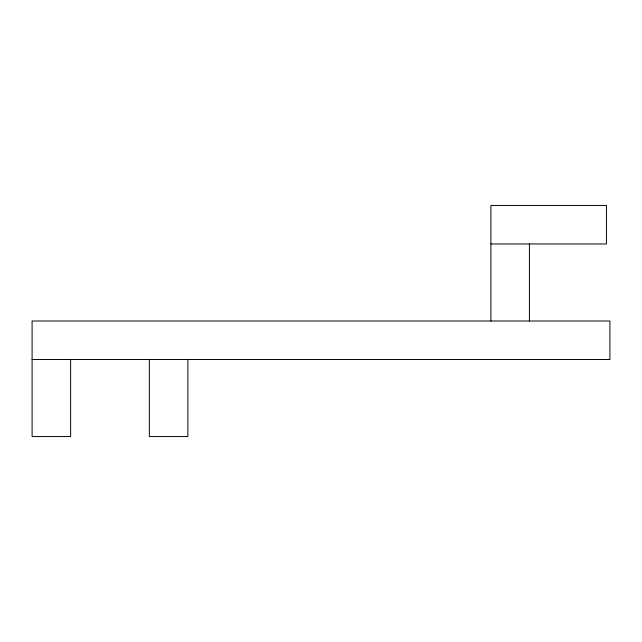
<?xml version="1.0" encoding="UTF-8"?>
<svg xmlns="http://www.w3.org/2000/svg" width="642" height="642" viewBox="0 0 642 642"><rect width="100%" height="100%" fill="white"/><g stroke="black" fill="none" stroke-linecap="round" stroke-linejoin="round"><path stroke-width="0.96" d="M490.897 243.96L606.457 243.96L606.457 205.44L490.897 205.44L490.897 321M32.1 359.52L609.9 359.52L609.9 321L32.1 321L32.1 436.56L70.62 436.56L70.62 359.52M529.417 243.96L529.417 321M187.873 359.52L187.873 436.56L149.353 436.56L149.353 359.52"/></g></svg>
